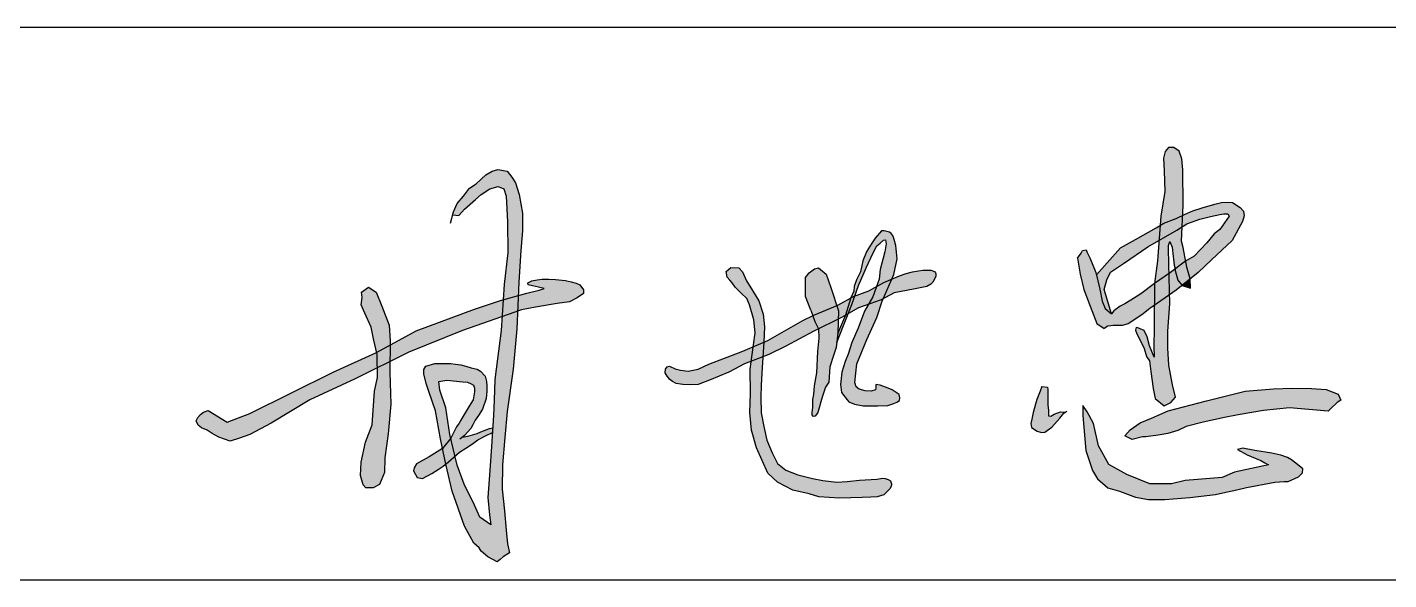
# Model space of a CAD drawing. Extents: x 9732137 to 18866768, y -962146 to 246094.
# Drawn here: x 9819025 to 9820628, y -408106 to -407456 of the extents above; entities that cross this region are included whole.
import ezdxf

# ---------------------------------------------------------------- set-up
doc = ezdxf.new("R2010")
doc.units = 0
doc.header["$LTSCALE"] = 1000
doc.layers.get('0').update_dxf_attribs({"linetype": 'CONTINUOUS'})
doc.layers.add('HATCH', color=254, linetype='CONTINUOUS')

msp = doc.modelspace()

# ---------------------------------------------------------------- hatches: boundary and pattern name
at = {"layer": 'HATCH'}
for points in [[(9820384.9, -407624.2), (9820383.9, -407611.2), (9820380.7, -407602.1), (9820374.4, -407597.9), (9820368.4, -407597.9), (9820364.2, -407602.5), (9820362.5, -407610.2), (9820363.2, -407625.3), (9820363.9, -407649.4), (9820359, -407678.5), (9820358.1, -407689.6), (9820362.8, -407686.9), (9820377.2, -407681.1), (9820385, -407677.3), (9820385.6, -407665.6)], [(9819605.7, -407719.1), (9819607.8, -407695.6), (9819607.6, -407675), (9819603.6, -407653.1), (9819599.3, -407639.5), (9819595.3, -407632.6), (9819589.7, -407625.6), (9819578.5, -407623.5), (9819572, -407625.4), (9819564.6, -407629.9), (9819553.1, -407640.6), (9819545.3, -407645.6), (9819538.1, -407655), (9819530.6, -407663.8), (9819526.3, -407673.4), (9819525.5, -407676.9), (9819532.9, -407677.6), (9819539.3, -407670.2), (9819552.4, -407659.1), (9819559.2, -407653), (9819569.3, -407646.3), (9819579.1, -407643.6), (9819585.8, -407646.3), (9819588.5, -407655.1), (9819589.9, -407685.1), (9819590.6, -407721.1), (9819586.2, -407758.9), (9819584.9, -407777), (9819602.7, -407771.9), (9819603.3, -407756.1)], [(9820456.4, -407672.5), (9820452.4, -407668.3), (9820443.6, -407662.6), (9820438.4, -407662), (9820430.7, -407662.3), (9820422.6, -407664.5), (9820408, -407668.9), (9820396.7, -407672.1), (9820387.7, -407676), (9820385, -407677.3), (9820384.3, -407691), (9820389.7, -407687.5), (9820405.2, -407682.2), (9820417.8, -407678.9), (9820428.6, -407676.6), (9820433.2, -407675.8), (9820438.1, -407675.9), (9820439.8, -407678.4), (9820428.8, -407694.4), (9820422, -407699.4), (9820413.3, -407709.8), (9820398.5, -407725.5), (9820388.4, -407731.5), (9820389.8, -407738.6), (9820393.6, -407752.4), (9820403.2, -407744.7), (9820419, -407730.1), (9820443.1, -407707.2), (9820455.4, -407685), (9820457.1, -407678)], [(9820315.4, -407734.2), (9820343.7, -407714.8), (9820356.9, -407707.3), (9820358.1, -407689.6), (9820353.8, -407692.1), (9820329.3, -407706), (9820311.8, -407715.7), (9820283.4, -407747.7), (9820287.2, -407764.5), (9820290, -407778.6), (9820293.5, -407787.2), (9820301.1, -407793.3), (9820292.3, -407764.9), (9820295.6, -407753.3), (9820300.1, -407744.3)], [(9820385, -407677.3), (9820377.2, -407681.1), (9820362.8, -407686.9), (9820358.1, -407689.6), (9820356.9, -407707.3), (9820378.1, -407695.1), (9820384.3, -407691)], [(9820012.8, -407738.4), (9820020, -407722.4), (9820024.9, -407713.3), (9820028.6, -407710.2), (9820032.7, -407706.7), (9820035.2, -407706.2), (9820036, -407711), (9820034.1, -407720.4), (9820028.9, -407741.1), (9820027.6, -407752.6), (9820024.5, -407761.3), (9820025.9, -407760.6), (9820032.9, -407756.6), (9820042.6, -407752.4), (9820045, -407747.1), (9820048.7, -407728.6), (9820047.1, -407713), (9820045.3, -407705.8), (9820043.5, -407701.4), (9820041.8, -407698.8), (9820039.8, -407697.4), (9820033.6, -407695.6), (9820030.5, -407695.6), (9820022.9, -407704.5), (9820019.7, -407709.3), (9820016.3, -407714.7), (9820012.6, -407720.4), (9820008.4, -407731.2), (9820005.5, -407744.1), (9820001.1, -407753.6), (9819998.1, -407761.1), (9819997.6, -407766.8), (9819994.4, -407774.8), (9819997.2, -407773.2), (9819999.1, -407772.5), (9820003.4, -407760.3)], [(9820384.3, -407691), (9820378.1, -407695.1), (9820356.9, -407707.3), (9820355.1, -407731.2), (9820351.6, -407757.6), (9820368.9, -407745.9), (9820368.6, -407734.6), (9820368.1, -407716.4), (9820368.2, -407713.1), (9820369.7, -407708.5), (9820372.5, -407714.9), (9820373.9, -407726), (9820374, -407729), (9820374.7, -407736.3), (9820376.2, -407740.5), (9820388.4, -407731.5), (9820385.3, -407715.5), (9820383.5, -407707.8)], [(9820282.7, -407744.9), (9820281.1, -407741), (9820275.6, -407727.4), (9820272, -407720.4), (9820271.3, -407718.2), (9820266.9, -407718.9), (9820265.3, -407722), (9820261.2, -407727.9), (9820264.3, -407746.6), (9820268.7, -407764.7), (9820275.9, -407784.6), (9820283.9, -407804.8), (9820292.6, -407810.6), (9820296.8, -407808), (9820300.4, -407807.5), (9820303, -407807.3), (9820308, -407807.3), (9820313.5, -407807.2), (9820320.6, -407805.2), (9820336.7, -407794.7), (9820346.1, -407787), (9820351.4, -407783.4), (9820351.6, -407757.6), (9820335.7, -407769.8), (9820323.8, -407777.2), (9820316.8, -407781.5), (9820311.2, -407784.6), (9820303.8, -407789.9), (9820301.1, -407793.3), (9820293.5, -407787.2), (9820290, -407778.6), (9820287.2, -407764.5)], [(9820389.8, -407738.6), (9820388.4, -407731.5), (9820388.4, -407731.5), (9820376.2, -407740.5), (9820376, -407742.5), (9820379.3, -407754), (9820384.2, -407760), (9820393.6, -407752.4)], [(9819672, -407774.7), (9819679.4, -407769.6), (9819679.6, -407765.3), (9819675.3, -407759.5), (9819670.7, -407757.2), (9819665, -407755.8), (9819658.2, -407754.1), (9819646.6, -407752.9), (9819638.6, -407752.5), (9819631, -407752.5), (9819625, -407753.5), (9819618.8, -407754.7), (9819614, -407756.8), (9819614.5, -407759.3), (9819619.6, -407760.5), (9819626.4, -407762.2), (9819633.4, -407763.6), (9819627.2, -407765.5), (9819613, -407769), (9819602.7, -407771.9), (9819602, -407790.3), (9819606.6, -407788.7), (9819622.9, -407785.4), (9819648.7, -407781.1), (9819662.9, -407779.5)], [(9819891, -407793.9), (9819885.9, -407778.2), (9819878.4, -407766), (9819871.4, -407754.5), (9819866.7, -407744.1), (9819862.5, -407739.2), (9819852.9, -407738.8), (9819847.6, -407743.7), (9819848.7, -407750.3), (9819851.6, -407753.7), (9819854.4, -407756.8), (9819858.2, -407762), (9819865.1, -407769.2), (9819871.8, -407775.4), (9819874.8, -407782.9), (9819880.2, -407800.5), (9819881.5, -407815.7), (9819879.6, -407830.1), (9819879.3, -407832.1), (9819892, -407826.7), (9819892.5, -407808.8)], [(9819970.5, -407762.5), (9819965.2, -407746.9), (9819956, -407739.3), (9819951.6, -407740.5), (9819945.2, -407745.3), (9819940.8, -407750.5), (9819940.8, -407758.9), (9819940.8, -407773), (9819947.2, -407789), (9819949.5, -407795.7), (9819950.5, -407795.2), (9819977.5, -407783.8)], [(9820042.6, -407752.4), (9820032.9, -407756.6), (9820025.9, -407760.6), (9820024.5, -407761.3), (9820020.3, -407773.4), (9820015.3, -407782), (9820030, -407776.9), (9820032.4, -407775.6)], [(9820083.8, -407761.1), (9820088.5, -407758.6), (9820090.6, -407756.3), (9820092.8, -407752.8), (9820094.3, -407749), (9820094.3, -407746.2), (9820093.9, -407745.1), (9820092.9, -407743.8), (9820088.3, -407742.2), (9820078.9, -407742.2), (9820073.9, -407742.9), (9820066.9, -407744.2), (9820059.3, -407745.9), (9820051.6, -407748.6), (9820043.9, -407751.9), (9820042.6, -407752.4), (9820032.4, -407775.6), (9820045.2, -407768.8), (9820067.9, -407764.5)], [(9820368.9, -407745.9), (9820351.6, -407757.6), (9820351.4, -407783.4), (9820369.6, -407770.9)], [(9820379.3, -407754), (9820376, -407742.5), (9820376.2, -407740.5), (9820370.6, -407744.7), (9820368.9, -407745.9), (9820369.6, -407770.9), (9820377.4, -407765.6), (9820384.2, -407760)], [(9820393.6, -407752.4), (9820384.2, -407760), (9820394, -407763.1)], [(9819450.7, -407806.6), (9819442.3, -407784.5), (9819435.3, -407767.8), (9819426.5, -407762.2), (9819418.3, -407767.8), (9819418.9, -407774.1), (9819417.7, -407782.9), (9819422, -407792.8), (9819429.5, -407809.3), (9819432.4, -407822.7), (9819436, -407839), (9819451.9, -407830.2), (9819452, -407825.1)], [(9820020.3, -407773.4), (9820024.5, -407761.3), (9820015.6, -407766.2), (9819999.1, -407772.5), (9819995.6, -407782.3), (9819991.4, -407793.1), (9820003.3, -407786.3), (9820015.3, -407782)], [(9819536.9, -407812.9), (9819583.6, -407796.7), (9819584.9, -407777), (9819582, -407777.9), (9819551.3, -407787.9), (9819482.4, -407813.3), (9819451.9, -407830.2), (9819451.6, -407849.6), (9819473.9, -407838.5)], [(9819602.7, -407771.9), (9819584.9, -407777), (9819583.6, -407796.7), (9819602, -407790.3)], [(9819979.6, -407790), (9819977.5, -407783.8), (9819950.5, -407795.2), (9819949.5, -407795.7), (9819951.8, -407802.3), (9819956, -407811), (9819979.3, -407799.6)], [(9819994.4, -407774.8), (9819978.9, -407783.2), (9819977.5, -407783.8), (9819979.6, -407790), (9819979.3, -407799.6), (9819983.1, -407797.8), (9819988.1, -407794.9)], [(9820024.7, -407797.9), (9820031.2, -407778.4), (9820032.4, -407775.6), (9820030, -407776.9), (9820015.3, -407782), (9820010.5, -407790.3), (9820002.7, -407810.2), (9819995.6, -407827.1), (9819991.2, -407840.7), (9819987.7, -407849.5), (9819983.8, -407862.2), (9819982.2, -407876.4), (9819983.2, -407885.9), (9819989.9, -407894.5), (9819991.9, -407897), (9819998.7, -407899.7), (9820008.6, -407901.5), (9820015.2, -407901.6), (9820026.1, -407901.6), (9820037.9, -407901.2), (9820045, -407898.9), (9820048.5, -407897.3), (9820051.4, -407895.3), (9820051.9, -407892.2), (9820051.1, -407888.5), (9820043, -407882.8), (9820038, -407881), (9820028.6, -407877.5), (9820023.5, -407876.7), (9820023.5, -407880.6), (9820023.3, -407883), (9820018, -407884.3), (9820011.2, -407884.1), (9820004.2, -407882.2), (9820000.5, -407879.2), (9819998.9, -407874.1), (9820001.3, -407852.2), (9820013.1, -407823.6)], [(9819999.1, -407772.5), (9819997.2, -407773.2), (9819994.4, -407774.8), (9819988.1, -407794.9), (9819991.4, -407793.1), (9819995.6, -407782.3)], [(9820369.9, -407781.5), (9820369.6, -407770.9), (9820351.4, -407783.4), (9820351.2, -407810.2), (9820351.1, -407831.5), (9820351.2, -407844.5), (9820346, -407831.2), (9820343.1, -407820.5), (9820339.7, -407813), (9820334.8, -407811), (9820332.1, -407809.9), (9820330, -407809.6), (9820329.2, -407812.6), (9820330.9, -407817.1), (9820336.7, -407828.3), (9820339.4, -407834.3), (9820342.4, -407843.8), (9820345.8, -407848.8), (9820347.5, -407861.4), (9820350.2, -407881.4), (9820352.5, -407893.1), (9820363.1, -407901.5), (9820371.1, -407897.9), (9820376.6, -407891.5), (9820373.1, -407876.8), (9820368.6, -407853.9), (9820367.4, -407834), (9820367.4, -407813.9)], [(9819530.7, -407971.3), (9819528.2, -407960.8), (9819520.6, -407967.4), (9819517.4, -407970.2), (9819517.4, -407970.3), (9819524.9, -408002.1), (9819539.3, -408043.3), (9819550.3, -408063.3), (9819556.5, -408068.6), (9819559, -408072.7), (9819566.8, -408079.5), (9819577.7, -408085.1), (9819581.6, -408082.5), (9819585, -408079.3), (9819592.3, -408074.8), (9819590.1, -408063.9), (9819588.4, -408047.8), (9819586.5, -408025.1), (9819583.7, -407999.7), (9819584, -407971.2), (9819586.9, -407939), (9819589.7, -407908.2), (9819596.6, -407858.7), (9819601.2, -407811.1), (9819602, -407790.3), (9819583.6, -407796.7), (9819582.5, -407812.9), (9819575, -407870.7), (9819574.4, -407895), (9819573.4, -407913.2), (9819571.3, -407949.7), (9819569.3, -407977.6), (9819567, -408009.7), (9819569, -408029.9), (9819570.3, -408041.6), (9819557.6, -408032.7), (9819551.1, -408018.5), (9819539.1, -407993.8)], [(9819949.8, -407814.1), (9819956, -407811), (9819951.8, -407802.3), (9819949.5, -407795.7), (9819937.8, -407801.4), (9819896.6, -407824.7), (9819892, -407826.7), (9819890.8, -407843.9), (9819897.9, -407841.2), (9819917.6, -407831.5)], [(9819978.9, -407816.3), (9819979.3, -407799.6), (9819956, -407811), (9819956.6, -407821.9), (9819955.1, -407837.7), (9819953.7, -407862.9), (9819951.1, -407878), (9819950.3, -407888.3), (9819949.2, -407894.2), (9819949, -407899.3), (9819949, -407903.7), (9819948.4, -407909.4), (9819948.5, -407912.2), (9819949, -407913.5), (9819949.7, -407914.2), (9819952.4, -407914), (9819955.3, -407909.7), (9819960.3, -407891.6), (9819964.4, -407879.6), (9819968.5, -407874), (9819969.7, -407855.9), (9819973.7, -407842.3), (9819976.9, -407833.1)], [(9819991.4, -407793.1), (9819988.1, -407794.9), (9819980.9, -407811.3), (9819978.7, -407817.8), (9819977.6, -407827.2), (9819985.8, -407807.1)], [(9819451.9, -407830.2), (9819436, -407839), (9819436.5, -407841.4), (9819436.9, -407856.9), (9819451.6, -407849.6)], [(9819869, -407852.1), (9819877, -407849.1), (9819879.3, -407832.1), (9819867.2, -407837.2), (9819827, -407852.7), (9819814.5, -407858.6), (9819802.7, -407860.7), (9819793.6, -407859.8), (9819787.4, -407858.2), (9819780.9, -407854.9), (9819778.2, -407855.8), (9819776.1, -407858.4), (9819775.8, -407862.7), (9819778.2, -407866.8), (9819781.2, -407870.5), (9819784.3, -407873.2), (9819788.7, -407875.4), (9819796.6, -407876.4), (9819805.7, -407877), (9819814.5, -407876.4), (9819828, -407871.6), (9819850.7, -407862.2)], [(9819892, -407826.7), (9819879.3, -407832.1), (9819877, -407849.1), (9819890.8, -407843.9)], [(9819357.5, -407894.5), (9819410.8, -407869.9), (9819436.9, -407856.9), (9819436.5, -407841.4), (9819436, -407839), (9819384.8, -407862.2), (9819286.9, -407910.6), (9819260, -407920.8), (9819237.6, -407907.1), (9819232.3, -407909.3), (9819228.8, -407912), (9819225.3, -407915.5), (9819223.5, -407919.2), (9819225.9, -407924.6), (9819229.8, -407927.7), (9819236.4, -407930.4), (9819242.4, -407934.3), (9819250.1, -407938.6), (9819263.5, -407943.3), (9819274.6, -407939.6), (9819286.6, -407935.3), (9819311.9, -407922.1)], [(9819452.9, -407899.6), (9819451.4, -407862.2), (9819451.6, -407849.6), (9819436.9, -407856.9), (9819437.2, -407868.4), (9819433.3, -407884.3), (9819430.8, -407924), (9819422.9, -407944.6), (9819417.7, -407967.8), (9819416.8, -407983.6), (9819420.2, -407994.8), (9819423.4, -407998), (9819432, -407998), (9819439.4, -407994.4), (9819445.1, -407980), (9819445.5, -407963), (9819449.6, -407934.6)], [(9819888.2, -407891.3), (9819888.5, -407877.2), (9819889.9, -407856.6), (9819890.8, -407843.9), (9819877, -407849.1), (9819875.7, -407858.6), (9819876.2, -407887.1), (9819875.3, -407909.5), (9819877.3, -407930.4), (9819883, -407951.2), (9819890, -407966), (9819896.5, -407980.7), (9819907.8, -407991.3), (9819926, -408001), (9819945.3, -408005.2), (9819956.4, -408008.6), (9819980.9, -408010.2), (9820007.5, -408009.5), (9820017.9, -408009.3), (9820025.4, -408008.8), (9820033.2, -408006.4), (9820040.4, -407998.8), (9820042.2, -407995.2), (9820042.2, -407993.5), (9820041, -407989.8), (9820038.2, -407988.4), (9820034.6, -407987.1), (9820031.8, -407986.6), (9820024.8, -407987.8), (9820004.3, -407989.2), (9819990, -407990.5), (9819977.8, -407991.6), (9819961.3, -407989.6), (9819949, -407987), (9819931.7, -407982.9), (9819917.9, -407977.3), (9819907.8, -407969.6), (9819901.8, -407956.9), (9819895.5, -407942.2), (9819891.9, -407925.8), (9819888.8, -407909.8)], [(9819558.2, -407860.9), (9819554.5, -407858.6), (9819547.4, -407856.9), (9819541, -407854.9), (9819535.3, -407853.5), (9819528.8, -407852.5), (9819522.8, -407851.8), (9819513, -407851.8), (9819504.6, -407851.8), (9819494.1, -407854.9), (9819491.4, -407858.9), (9819491.4, -407864), (9819494.4, -407875.4), (9819497.5, -407884.8), (9819505.2, -407907.4), (9819511, -407940.4), (9819513.5, -407952), (9819523.2, -407939.6), (9819522.2, -407935.3), (9819517.6, -407904.1), (9819510.2, -407883.1), (9819509.4, -407873.1), (9819518.5, -407871.6), (9819537.6, -407873.3), (9819543, -407873.9), (9819547.2, -407875.9), (9819550.2, -407877.4), (9819551.3, -407880.9), (9819551.3, -407885.2), (9819549.6, -407894.6), (9819544.8, -407902), (9819539.1, -407912), (9819535.2, -407918.5), (9819533, -407922.2), (9819530.2, -407926.5), (9819527, -407932.6), (9819523.2, -407939.6), (9819528.2, -407960.8), (9819533.7, -407956.1), (9819540.9, -407951.3), (9819548.9, -407946.3), (9819555, -407941.8), (9819564.1, -407936.8), (9819572.3, -407933.1), (9819572.6, -407927.5), (9819568.9, -407928.5), (9819558.7, -407932.4), (9819554.3, -407934.2), (9819543.2, -407937.2), (9819536.8, -407938.6), (9819539.6, -407936.4), (9819546.7, -407928.3), (9819549.4, -407923.9), (9819552.1, -407918.5), (9819555.8, -407913.2), (9819560.5, -407905.4), (9819564.9, -407892.9), (9819565.6, -407884.5), (9819565.6, -407878.1), (9819565.3, -407873.1), (9819563.6, -407866.7)], [(9820240.1, -407916.3), (9820245.1, -407910.3), (9820246.9, -407909.1), (9820241.1, -407908.8), (9820233.8, -407911.3), (9820229.8, -407913.8), (9820227.1, -407913.3), (9820226.8, -407910.5), (9820226.8, -407906.7), (9820226.3, -407901), (9820226.3, -407896.7), (9820226.3, -407890.7), (9820226.1, -407887.2), (9820226.1, -407882.7), (9820225.6, -407879.6), (9820219, -407879.1), (9820217, -407884.4), (9820213.2, -407894.4), (9820208.7, -407909.5), (9820207.2, -407917.5), (9820206.2, -407922.3), (9820207, -407927.3), (9820213.7, -407931.6), (9820218.8, -407933.1), (9820222.8, -407932.8), (9820230.8, -407926.6)], [(9820409, -407921), (9820434, -407915.4), (9820450.2, -407912.4), (9820480.1, -407907.3), (9820510.7, -407904.2), (9820556, -407908), (9820559.3, -407904.7), (9820566.6, -407897.8), (9820571.2, -407895), (9820567.9, -407887.9), (9820553.9, -407882.6), (9820536.4, -407881.3), (9820514.2, -407880.8), (9820491.8, -407881.6), (9820458.4, -407884.6), (9820430.2, -407891.5), (9820412.8, -407895.8), (9820367.8, -407907.6), (9820348.2, -407916), (9820334.9, -407921.5), (9820323.2, -407929.9), (9820316.9, -407937), (9820325.3, -407941.1), (9820337.5, -407938.3), (9820341.6, -407938.1), (9820356.1, -407936), (9820367.3, -407934.2), (9820379.2, -407930.7), (9820388.9, -407926.1)], [(9820279.9, -407922.6), (9820272.3, -407908.6), (9820267.2, -407901.2), (9820267.5, -407913), (9820271, -407954.3), (9820278.6, -407977.8), (9820284.6, -407987.6), (9820296.6, -407998.2), (9820310.7, -408002.2), (9820329.2, -408009.1), (9820344.8, -408011.7), (9820363.7, -408011.9), (9820393.4, -408009.5), (9820423.5, -408006), (9820432.3, -408004), (9820448.7, -408000.6), (9820460, -407997.6), (9820493.5, -407991.3), (9820504.2, -407990.5), (9820509.2, -407990.5), (9820521.3, -407985.3), (9820526, -407980.4), (9820526.2, -407975.6), (9820519.9, -407970.6), (9820512.9, -407965.1), (9820508.2, -407962.3), (9820500.6, -407959.7), (9820489.9, -407957.5), (9820469.9, -407954.2), (9820455.6, -407951.6), (9820449.6, -407953), (9820461, -407959.5), (9820465.5, -407961.3), (9820476.8, -407965.9), (9820481.6, -407968.9), (9820486, -407971.2), (9820446, -407979.8), (9820431.4, -407985.8), (9820388, -407989.7), (9820371.8, -407993.6), (9820346.2, -407993.6), (9820319.3, -407982.6), (9820298, -407970.7), (9820285.8, -407948.6)], [(9819523.2, -407939.6), (9819513.5, -407952), (9819517.4, -407970.2), (9819520.6, -407967.4), (9819528.2, -407960.8)], [(9819517.4, -407970.2), (9819513.5, -407952), (9819497.8, -407961.5), (9819483, -407970), (9819480.2, -407974.6), (9819479.3, -407978.2), (9819483.9, -407986.1), (9819490, -407987.1), (9819500.9, -407981.3), (9819508.3, -407976.7), (9819514.3, -407972.8)]]:
    msp.add_hatch(color=256, dxfattribs=at).paths.add_polyline_path(points)

# ---------------------------------------------------------------- linework, layer by layer
for p, q in [((9817456.8, -407456.3), (9828456.8, -407456.3)), ((9817456.8, -408106.3), (9822956.8, -408106.3))]:
    msp.add_line(p, q)
for points in [[(9820376, -407742.5), (9820379.3, -407754), (9820384.2, -407760), (9820394, -407763.1), (9820393.6, -407752.4), (9820389.8, -407738.6), (9820385.3, -407715.5), (9820383.5, -407707.8), (9820385.6, -407665.6), (9820384.9, -407624.2), (9820383.9, -407611.2), (9820380.7, -407602.1), (9820374.4, -407597.9), (9820368.4, -407597.9), (9820364.2, -407602.5), (9820362.5, -407610.2), (9820363.2, -407625.3), (9820363.9, -407649.4), (9820359, -407678.5), (9820355.1, -407731.2), (9820351.6, -407757.6), (9820351.2, -407810.2), (9820351.1, -407831.5), (9820351.2, -407844.5), (9820346, -407831.2), (9820343.1, -407820.5), (9820339.7, -407813)], [(9819523.1, -407686.8), (9819526.3, -407673.4), (9819530.6, -407663.8), (9819538.1, -407655), (9819545.3, -407645.6), (9819553.1, -407640.6), (9819564.6, -407629.9), (9819572, -407625.4), (9819578.5, -407623.5), (9819589.7, -407625.6), (9819595.3, -407632.6), (9819599.3, -407639.5), (9819603.6, -407653.1), (9819607.6, -407675), (9819607.8, -407695.6), (9819605.7, -407719.1), (9819603.3, -407756.1), (9819601.2, -407811.1), (9819596.6, -407858.7), (9819589.7, -407908.2), (9819586.9, -407939), (9819584, -407971.2), (9819583.7, -407999.7), (9819586.5, -408025.1), (9819588.4, -408047.8), (9819590.1, -408063.9), (9819592.3, -408074.8), (9819585, -408079.3), (9819581.6, -408082.5), (9819577.7, -408085.1), (9819566.8, -408079.5), (9819559, -408072.7), (9819556.5, -408068.6), (9819550.3, -408063.3), (9819539.3, -408043.3), (9819524.9, -408002.1), (9819517.4, -407970.3), (9819511, -407940.4), (9819505.2, -407907.4), (9819497.5, -407884.8), (9819494.4, -407875.4), (9819491.4, -407864), (9819491.4, -407858.9), (9819494.1, -407854.9), (9819494.1, -407854.9), (9819504.6, -407851.8), (9819513, -407851.8), (9819513, -407851.8), (9819522.8, -407851.8), (9819528.8, -407852.5), (9819535.3, -407853.5), (9819541, -407854.9), (9819547.4, -407856.9), (9819554.5, -407858.6), (9819558.2, -407860.9), (9819563.6, -407866.7), (9819565.3, -407873.1), (9819565.6, -407878.1), (9819565.6, -407884.5), (9819564.9, -407892.9), (9819560.5, -407905.4), (9819555.8, -407913.2), (9819552.1, -407918.5), (9819549.4, -407923.9), (9819546.7, -407928.3), (9819546.7, -407928.3), (9819539.6, -407936.4), (9819533.9, -407940.8)], [(9819525.5, -407676.9), (9819532.9, -407677.6), (9819532.9, -407677.6), (9819539.3, -407670.2), (9819552.4, -407659.1), (9819559.2, -407653), (9819569.3, -407646.3), (9819579.1, -407643.6), (9819579.1, -407643.6), (9819585.8, -407646.3), (9819588.5, -407655.1), (9819589.9, -407685.1), (9819590.6, -407721.1), (9819586.2, -407758.9), (9819582.5, -407812.9), (9819575, -407870.7), (9819574.4, -407895), (9819573.4, -407913.2), (9819571.3, -407949.7), (9819569.3, -407977.6), (9819567, -408009.7), (9819569, -408029.9), (9819570.3, -408041.6), (9819570.3, -408041.6), (9819557.6, -408032.7), (9819551.1, -408018.5), (9819539.1, -407993.8), (9819530.7, -407971.3), (9819522.2, -407935.3), (9819517.6, -407904.1), (9819510.2, -407883.1), (9819509.4, -407873.1), (9819509.4, -407873.1), (9819518.5, -407871.6), (9819537.6, -407873.3), (9819537.6, -407873.3), (9819543, -407873.9), (9819547.2, -407875.9), (9819550.2, -407877.4), (9819551.3, -407880.9), (9819551.3, -407885.2), (9819549.6, -407894.6), (9819544.8, -407902), (9819539.1, -407912), (9819535.2, -407918.5), (9819533, -407922.2), (9819530.2, -407926.5), (9819527, -407932.6), (9819523.2, -407939.6), (9819513.5, -407952), (9819497.8, -407961.5), (9819483, -407970), (9819480.2, -407974.6), (9819479.3, -407978.2), (9819483.9, -407986.1), (9819490, -407987.1), (9819500.9, -407981.3), (9819508.3, -407976.7), (9819514.3, -407972.8), (9819520.6, -407967.4), (9819533.7, -407956.1), (9819540.9, -407951.3), (9819548.9, -407946.3), (9819555, -407941.8), (9819564.1, -407936.8), (9819572.3, -407933.1)], [(9820283.4, -407747.7), (9820311.8, -407715.7), (9820329.3, -407706), (9820353.8, -407692.1), (9820362.8, -407686.9), (9820377.2, -407681.1), (9820387.7, -407676), (9820396.7, -407672.1), (9820408, -407668.9), (9820422.6, -407664.5), (9820430.7, -407662.3), (9820438.4, -407662), (9820443.6, -407662.6), (9820452.4, -407668.3), (9820456.4, -407672.5), (9820457.1, -407678), (9820455.4, -407685), (9820443.1, -407707.2), (9820419, -407730.1), (9820403.2, -407744.7), (9820377.4, -407765.6), (9820346.1, -407787), (9820336.7, -407794.7), (9820320.6, -407805.2), (9820313.5, -407807.2), (9820308, -407807.3), (9820303, -407807.3), (9820300.4, -407807.5), (9820296.8, -407808), (9820292.6, -407810.6)], [(9820261.2, -407727.9), (9820265.3, -407722), (9820266.9, -407718.9), (9820266.9, -407718.9), (9820271.3, -407718.2), (9820272, -407720.4), (9820275.6, -407727.4), (9820281.1, -407741), (9820282.7, -407744.9), (9820287.2, -407764.5), (9820290, -407778.6), (9820293.5, -407787.2), (9820301.1, -407793.3), (9820292.3, -407764.9), (9820295.6, -407753.3), (9820300.1, -407744.3), (9820315.4, -407734.2), (9820343.7, -407714.8), (9820378.1, -407695.1), (9820389.7, -407687.5), (9820405.2, -407682.2), (9820417.8, -407678.9), (9820428.6, -407676.6), (9820433.2, -407675.8), (9820438.1, -407675.9), (9820439.8, -407678.4), (9820428.8, -407694.4), (9820422, -407699.4), (9820413.3, -407709.8), (9820398.5, -407725.5), (9820388.4, -407731.5), (9820370.6, -407744.7), (9820351.6, -407757.6), (9820335.7, -407769.8), (9820323.8, -407777.2), (9820316.8, -407781.5), (9820311.2, -407784.6), (9820303.8, -407789.9), (9820301.1, -407793.3)], [(9819977.6, -407827.2), (9819985.8, -407807.1), (9819995.6, -407782.3), (9820003.4, -407760.3), (9820012.8, -407738.4), (9820020, -407722.4), (9820024.9, -407713.3), (9820028.6, -407710.2), (9820032.7, -407706.7), (9820035.2, -407706.2), (9820036, -407711), (9820034.1, -407720.4), (9820028.9, -407741.1), (9820027.6, -407752.6), (9820020.3, -407773.4), (9820010.5, -407790.3), (9820002.7, -407810.2), (9819995.6, -407827.1), (9819991.2, -407840.7), (9819987.7, -407849.5), (9819983.8, -407862.2), (9819982.2, -407876.4), (9819983.2, -407885.9), (9819989.9, -407894.5), (9819991.9, -407897), (9819998.7, -407899.7), (9820008.6, -407901.5), (9820015.2, -407901.6), (9820026.1, -407901.6), (9820037.9, -407901.2), (9820045, -407898.9), (9820048.5, -407897.3), (9820051.4, -407895.3), (9820051.9, -407892.2), (9820051.1, -407888.5), (9820043, -407882.8), (9820038, -407881), (9820028.6, -407877.5), (9820023.5, -407876.7), (9820023.5, -407880.6), (9820023.3, -407883), (9820018, -407884.3), (9820011.2, -407884.1), (9820004.2, -407882.2), (9820000.5, -407879.2), (9819998.9, -407874.1), (9820001.3, -407852.2), (9820013.1, -407823.6), (9820024.7, -407797.9), (9820031.2, -407778.4), (9820045, -407747.1), (9820048.7, -407728.6), (9820047.1, -407713), (9820045.3, -407705.8), (9820043.5, -407701.4), (9820041.8, -407698.8), (9820039.8, -407697.4), (9820033.6, -407695.6), (9820030.5, -407695.6), (9820022.9, -407704.5), (9820019.7, -407709.3), (9820016.3, -407714.7), (9820012.6, -407720.4), (9820008.4, -407731.2), (9820005.5, -407744.1), (9820001.1, -407753.6), (9819998.1, -407761.1), (9819997.6, -407766.8)], [(9820339.7, -407813), (9820334.8, -407811), (9820332.1, -407809.9), (9820330, -407809.6), (9820329.2, -407812.6), (9820330.9, -407817.1), (9820336.7, -407828.3), (9820339.4, -407834.3), (9820342.4, -407843.8), (9820345.8, -407848.8), (9820347.5, -407861.4), (9820350.2, -407881.4), (9820352.5, -407893.1), (9820363.1, -407901.5), (9820371.1, -407897.9), (9820376.6, -407891.5), (9820376.6, -407891.5), (9820373.1, -407876.8), (9820368.6, -407853.9), (9820367.4, -407834), (9820367.4, -407813.9), (9820369.9, -407781.5), (9820368.6, -407734.6), (9820368.1, -407716.4), (9820368.2, -407713.1), (9820369.7, -407708.5), (9820369.7, -407708.5), (9820372.5, -407714.9), (9820373.9, -407726), (9820374, -407729), (9820374.7, -407736.3), (9820376.2, -407740.5), (9820376, -407742.5)], [(9820261.2, -407727.9), (9820264.3, -407746.6), (9820268.7, -407764.7), (9820275.9, -407784.6), (9820283.9, -407804.8), (9820292.6, -407810.6)], [(9819237.6, -407907.1), (9819260, -407920.8), (9819286.9, -407910.6), (9819384.8, -407862.2), (9819436, -407839), (9819482.4, -407813.3), (9819551.3, -407787.9), (9819582, -407777.9), (9819613, -407769), (9819627.2, -407765.5), (9819633.4, -407763.6), (9819626.4, -407762.2), (9819619.6, -407760.5), (9819614.5, -407759.3), (9819614.5, -407759.3), (9819614, -407756.8), (9819618.8, -407754.7), (9819625, -407753.5), (9819631, -407752.5), (9819638.6, -407752.5), (9819646.6, -407752.9), (9819658.2, -407754.1), (9819665, -407755.8), (9819670.7, -407757.2), (9819675.3, -407759.5), (9819679.6, -407765.3), (9819679.4, -407769.6), (9819672, -407774.7), (9819662.9, -407779.5), (9819648.7, -407781.1), (9819622.9, -407785.4), (9819606.6, -407788.7), (9819536.9, -407812.9), (9819473.9, -407838.5), (9819410.8, -407869.9), (9819357.5, -407894.5), (9819311.9, -407922.1), (9819286.6, -407935.3), (9819274.6, -407939.6), (9819263.5, -407943.3), (9819250.1, -407938.6), (9819242.4, -407934.3), (9819236.4, -407930.4), (9819229.8, -407927.7), (9819225.9, -407924.6), (9819223.5, -407919.2), (9819225.3, -407915.5), (9819228.8, -407912), (9819232.3, -407909.3), (9819237.6, -407907.1)], [(9820092.9, -407743.8), (9820093.9, -407745.1), (9820094.3, -407746.2), (9820094.3, -407749), (9820092.8, -407752.8), (9820090.6, -407756.3), (9820088.5, -407758.6), (9820083.8, -407761.1), (9820067.9, -407764.5), (9820045.2, -407768.8), (9820030, -407776.9), (9820003.3, -407786.3), (9819983.1, -407797.8), (9819949.8, -407814.1), (9819917.6, -407831.5), (9819897.9, -407841.2), (9819869, -407852.1), (9819850.7, -407862.2), (9819828, -407871.6), (9819814.5, -407876.4), (9819805.7, -407877), (9819796.6, -407876.4), (9819788.7, -407875.4), (9819784.3, -407873.2), (9819781.2, -407870.5), (9819778.2, -407866.8), (9819775.8, -407862.7), (9819776.1, -407858.4), (9819778.2, -407855.8), (9819780.9, -407854.9)], [(9819780.9, -407854.9), (9819787.4, -407858.2), (9819793.6, -407859.8), (9819802.7, -407860.7), (9819814.5, -407858.6), (9819827, -407852.7), (9819867.2, -407837.2), (9819896.6, -407824.7), (9819937.8, -407801.4), (9819950.5, -407795.2), (9819978.9, -407783.2), (9819997.2, -407773.2), (9820015.6, -407766.2), (9820025.9, -407760.6), (9820032.9, -407756.6), (9820043.9, -407751.9), (9820051.6, -407748.6), (9820059.3, -407745.9), (9820066.9, -407744.2), (9820073.9, -407742.9), (9820078.9, -407742.2), (9820088.3, -407742.2), (9820088.3, -407742.2), (9820092.9, -407743.8)], [(9819848.7, -407750.3), (9819847.6, -407743.7), (9819852.9, -407738.8), (9819862.5, -407739.2), (9819866.7, -407744.1), (9819871.4, -407754.5), (9819878.4, -407766), (9819885.9, -407778.2), (9819891, -407793.9), (9819892.5, -407808.8), (9819892, -407826.7), (9819889.9, -407856.6), (9819888.5, -407877.2), (9819888.2, -407891.3), (9819888.8, -407909.8), (9819891.9, -407925.8), (9819895.5, -407942.2), (9819901.8, -407956.9), (9819907.8, -407969.6), (9819917.9, -407977.3), (9819931.7, -407982.9), (9819949, -407987), (9819961.3, -407989.6), (9819977.8, -407991.6), (9819990, -407990.5), (9820004.3, -407989.2), (9820024.8, -407987.8), (9820031.8, -407986.6), (9820034.6, -407987.1), (9820038.2, -407988.4), (9820041, -407989.8), (9820042.2, -407993.5), (9820042.2, -407995.2), (9820040.4, -407998.8), (9820033.2, -408006.4), (9820025.4, -408008.8), (9820017.9, -408009.3), (9820007.5, -408009.5), (9819980.9, -408010.2), (9819956.4, -408008.6), (9819945.3, -408005.2), (9819926, -408001), (9819907.8, -407991.3), (9819896.5, -407980.7), (9819890, -407966), (9819883, -407951.2), (9819877.3, -407930.4), (9819875.3, -407909.5), (9819876.2, -407887.1), (9819875.7, -407858.6), (9819879.6, -407830.1), (9819881.5, -407815.7), (9819880.2, -407800.5), (9819874.8, -407782.9), (9819871.8, -407775.4), (9819865.1, -407769.2), (9819858.2, -407762), (9819854.4, -407756.8), (9819851.6, -407753.7), (9819848.7, -407750.3)], [(9819947.2, -407789), (9819940.8, -407773), (9819940.8, -407758.9), (9819940.8, -407750.5), (9819945.2, -407745.3), (9819951.6, -407740.5), (9819956, -407739.3), (9819965.2, -407746.9), (9819970.5, -407762.5), (9819979.6, -407790), (9819978.9, -407816.3), (9819976.9, -407833.1), (9819973.7, -407842.3), (9819969.7, -407855.9), (9819968.5, -407874), (9819964.4, -407879.6), (9819960.3, -407891.6), (9819955.3, -407909.7), (9819952.4, -407914), (9819949.7, -407914.2)], [(9819418.3, -407767.8), (9819426.5, -407762.2), (9819435.3, -407767.8), (9819442.3, -407784.5), (9819450.7, -407806.6), (9819452, -407825.1), (9819451.4, -407862.2), (9819452.9, -407899.6), (9819449.6, -407934.6), (9819445.5, -407963), (9819445.1, -407980), (9819439.4, -407994.4), (9819432, -407998), (9819423.4, -407998), (9819420.2, -407994.8), (9819416.8, -407983.6), (9819417.7, -407967.8), (9819422.9, -407944.6), (9819430.8, -407924), (9819433.3, -407884.3), (9819437.2, -407868.4), (9819436.5, -407841.4), (9819432.4, -407822.7), (9819429.5, -407809.3), (9819422, -407792.8), (9819417.7, -407782.9), (9819418.9, -407774.1), (9819418.3, -407767.8)], [(9819997.6, -407766.8), (9819994.4, -407774.8), (9819988.1, -407794.9), (9819980.9, -407811.3), (9819978.7, -407817.8)], [(9819947.2, -407789), (9819951.8, -407802.3), (9819956, -407811), (9819956.6, -407821.9), (9819955.1, -407837.7), (9819953.7, -407862.9), (9819951.1, -407878), (9819950.3, -407888.3), (9819949.2, -407894.2), (9819949, -407899.3), (9819949, -407903.7), (9819948.4, -407909.4), (9819948.5, -407912.2)], [(9820219, -407879.1), (9820217, -407884.4), (9820213.2, -407894.4), (9820208.7, -407909.5), (9820207.2, -407917.5), (9820206.2, -407922.3), (9820207, -407927.3), (9820207, -407927.3), (9820213.7, -407931.6), (9820218.8, -407933.1), (9820222.8, -407932.8), (9820230.8, -407926.6), (9820240.1, -407916.3), (9820245.1, -407910.3), (9820248.7, -407908)], [(9820219, -407879.1), (9820225.6, -407879.6), (9820226.1, -407882.7), (9820226.1, -407887.2), (9820226.3, -407890.7), (9820226.3, -407896.7), (9820226.3, -407901), (9820226.8, -407906.7), (9820226.8, -407910.5), (9820227.1, -407913.3), (9820227.1, -407913.3), (9820229.8, -407913.8), (9820233.8, -407911.3), (9820241.1, -407908.8), (9820241.1, -407908.8), (9820246.9, -407909.1)], [(9820323.2, -407929.9), (9820334.9, -407921.5), (9820348.2, -407916), (9820367.8, -407907.6), (9820412.8, -407895.8), (9820430.2, -407891.5), (9820458.4, -407884.6), (9820491.8, -407881.6), (9820514.2, -407880.8), (9820536.4, -407881.3), (9820553.9, -407882.6), (9820567.9, -407887.9), (9820567.9, -407887.9), (9820571.2, -407895), (9820566.6, -407897.8), (9820559.3, -407904.7), (9820556, -407908), (9820556, -407908), (9820510.7, -407904.2), (9820480.1, -407907.3), (9820450.2, -407912.4), (9820434, -407915.4), (9820409, -407921), (9820388.9, -407926.1), (9820379.2, -407930.7), (9820367.3, -407934.2), (9820356.1, -407936), (9820341.6, -407938.1), (9820337.5, -407938.3), (9820325.3, -407941.1), (9820316.9, -407937), (9820323.2, -407929.9), (9820323.2, -407929.9)], [(9819948.5, -407912.2), (9819949, -407913.5), (9819949.7, -407914.2)], [(9820267.2, -407901.2), (9820267.5, -407913), (9820271, -407954.3), (9820278.6, -407977.8), (9820284.6, -407987.6), (9820296.6, -407998.2), (9820310.7, -408002.2), (9820329.2, -408009.1), (9820344.8, -408011.7), (9820363.7, -408011.9), (9820393.4, -408009.5), (9820423.5, -408006), (9820432.3, -408004), (9820448.7, -408000.6), (9820460, -407997.6), (9820493.5, -407991.3), (9820504.2, -407990.5), (9820509.2, -407990.5), (9820521.3, -407985.3), (9820526, -407980.4), (9820526.2, -407975.6), (9820519.9, -407970.6), (9820512.9, -407965.1), (9820508.2, -407962.3), (9820500.6, -407959.7), (9820489.9, -407957.5), (9820469.9, -407954.2), (9820455.6, -407951.6), (9820449.6, -407953), (9820449.6, -407953), (9820449.6, -407953), (9820461, -407959.5), (9820465.5, -407961.3), (9820476.8, -407965.9), (9820481.6, -407968.9), (9820486, -407971.2), (9820446, -407979.8), (9820431.4, -407985.8), (9820388, -407989.7), (9820371.8, -407993.6), (9820346.2, -407993.6), (9820319.3, -407982.6), (9820298, -407970.7), (9820285.8, -407948.6), (9820279.9, -407922.6), (9820272.3, -407908.6), (9820267.2, -407901.2)], [(9819536.8, -407938.6), (9819536.8, -407938.6), (9819543.2, -407937.2), (9819554.3, -407934.2), (9819558.7, -407932.4), (9819568.9, -407928.5), (9819572.6, -407927.5)]]:
    msp.add_lwpolyline(points)

doc.saveas('drawing.dxf')
